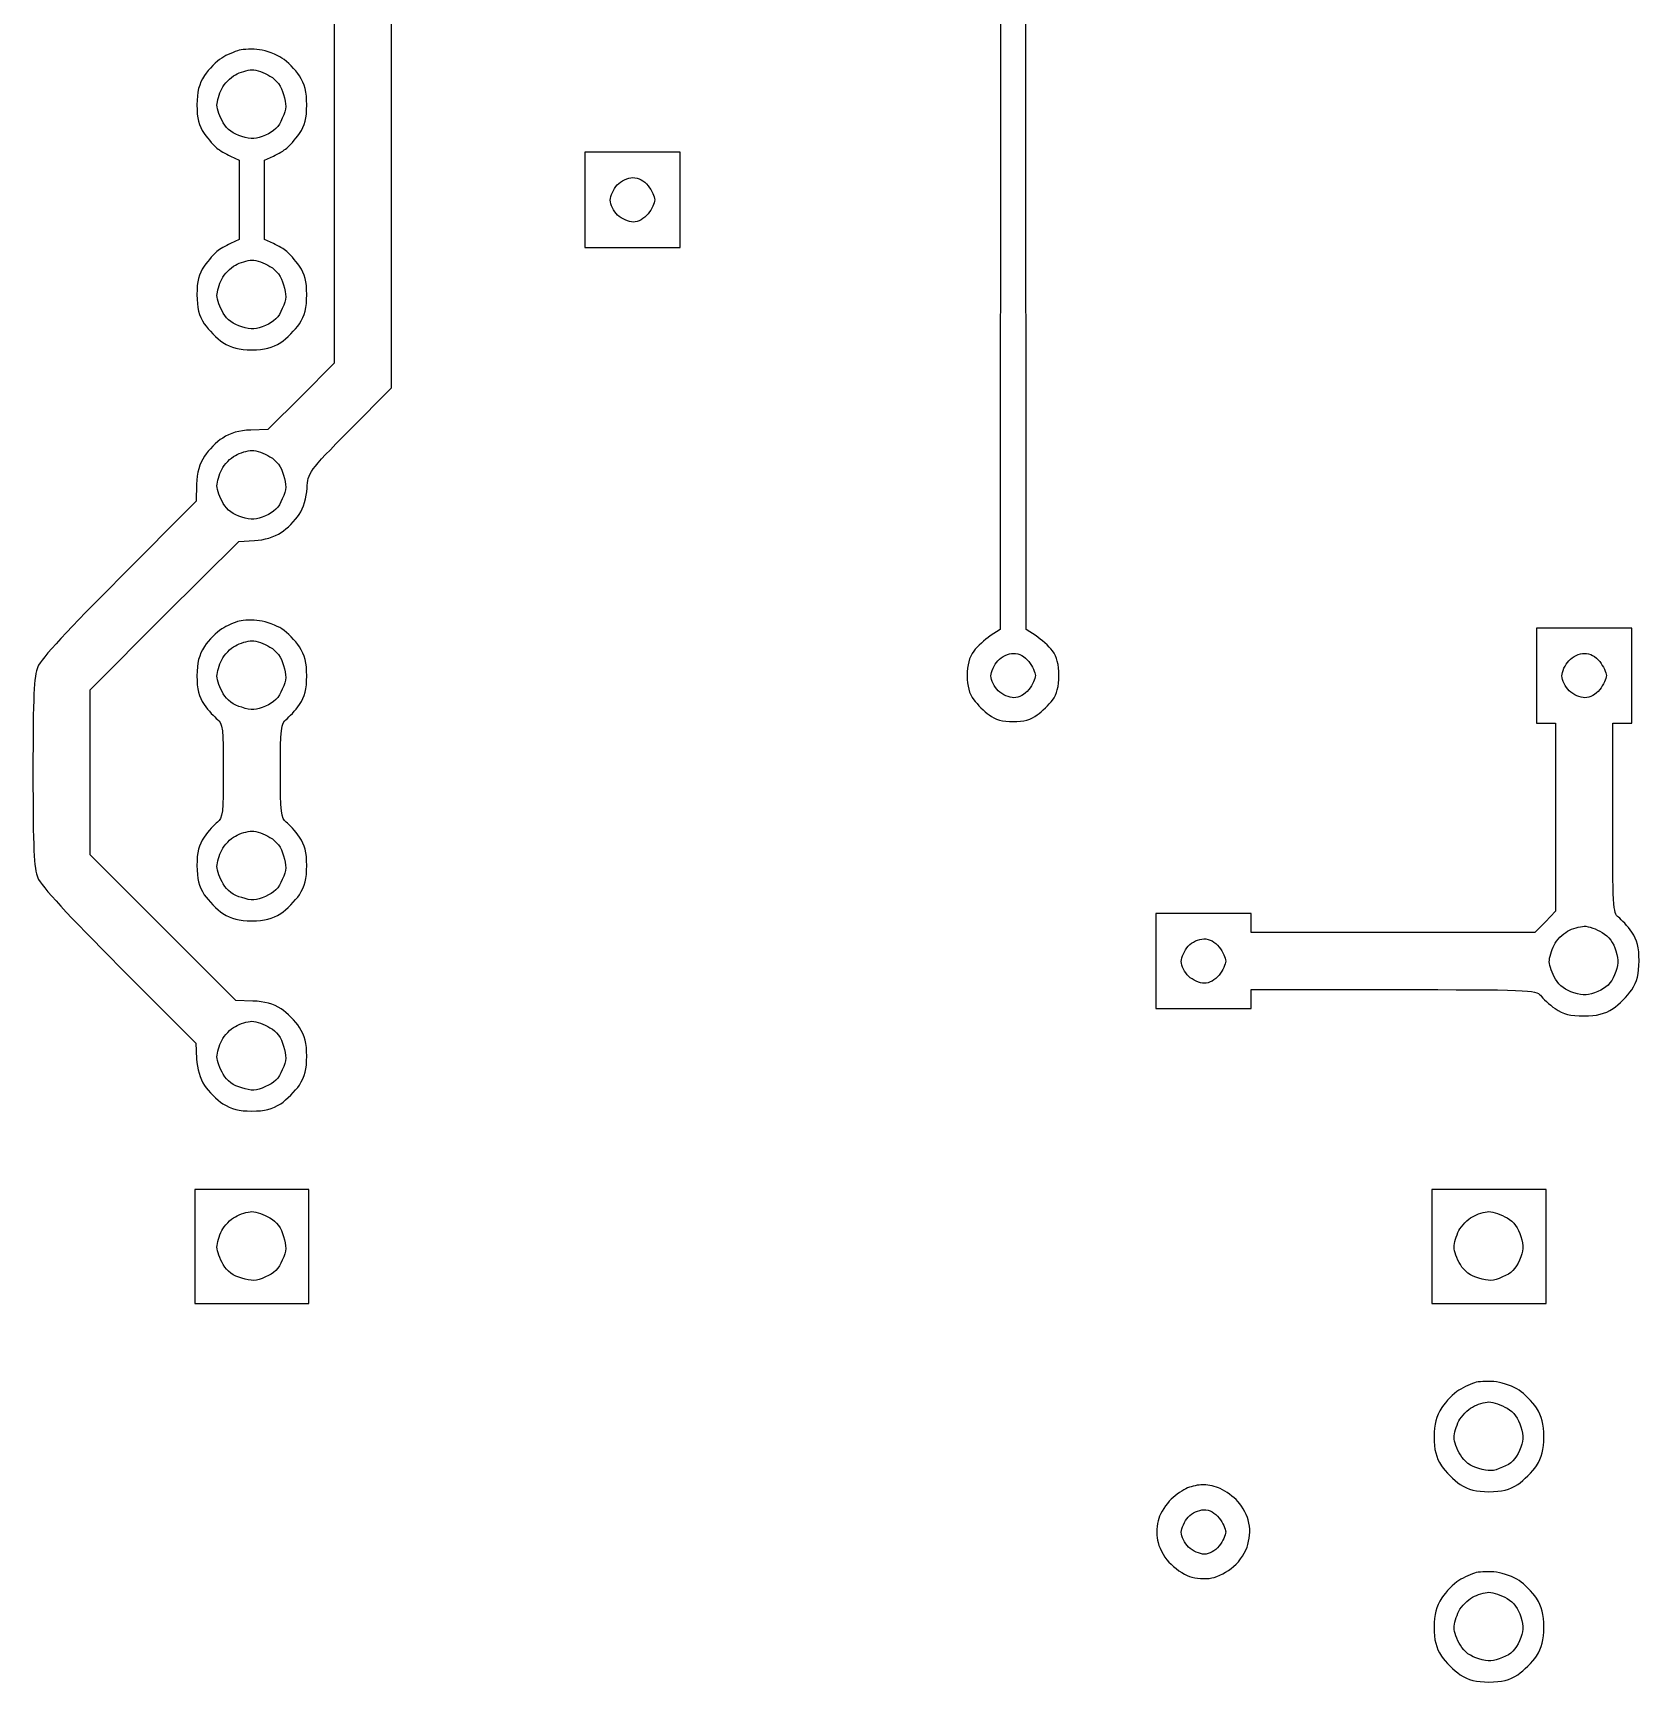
# Model space of a CAD drawing. Extents: x 7 to 117, y 25 to 87.
# Drawn here: x 6.94 to 34.18, y 30.05 to 58.02 of the extents above; entities that cross this region are included whole.
import ezdxf

# ---------------------------------------------------------------- set-up
doc = ezdxf.new("R2010")
doc.units = 0
doc.layers.get('0').update_dxf_attribs({"linetype": 'CONTINUOUS'})

msp = doc.modelspace()

# ---------------------------------------------------------------- linework, layer by layer
at = {"color": 7}
for p, q in [((12.051205, 67.618198), (12.051205, 52.419693)), ((13.019605, 52.000054), (13.019605, 67.300781)), ((23.784991, 47.900494), (23.779612, 64.067399)), ((23.34921, 63.959799), (23.34383, 47.900494)), ((10.781524, 57.735123), (10.781524, 57.735134)), ((10.652405, 57.396208), (10.652404, 57.396194)), ((17.108407, 55.997393), (16.301407, 55.997393)), ((16.301407, 55.997393), (16.301407, 55.190393)), ((17.915407, 55.997393), (17.108407, 55.997393)), ((17.108407, 55.997393), (17.108407, 55.997393)), ((17.915407, 55.190393), (17.915407, 55.997393)), ((10.291944, 55.932821), (10.437204, 55.86288)), ((10.437204, 55.86288), (10.437204, 55.190382)), ((10.867604, 55.86288), (11.018245, 55.932821)), ((10.867604, 55.190382), (10.867604, 55.86288)), ((17.113786, 55.566993), (17.113786, 55.566993)), ((10.437204, 55.190382), (10.437204, 54.517883)), ((10.867604, 54.517883), (10.867604, 55.190382)), ((16.301407, 55.190393), (16.301407, 54.383392)), ((17.915407, 54.383392), (17.915407, 55.190393)), ((10.437204, 54.517883), (10.291944, 54.447942)), ((11.018245, 54.447942), (10.867604, 54.517883)), ((16.301407, 54.383392), (17.108407, 54.383392)), ((17.108407, 54.383392), (17.915407, 54.383392)), ((10.652405, 54.168178), (10.652404, 54.168192)), ((12.051205, 52.419693), (11.486305, 51.854791)), ((11.486305, 51.854791), (10.921405, 51.295272)), ((12.309444, 51.284513), (13.019605, 52.000054)), ((10.921405, 51.295272), (10.636264, 51.284519)), ((10.652405, 50.940177), (10.652404, 50.940191)), ((9.716284, 50.36454), (9.705523, 50.079399)), ((9.705523, 50.079399), (8.408942, 48.772058)), ((9.167523, 48.137211), (10.431823, 49.396131)), ((10.431823, 49.396131), (10.695444, 49.412274)), ((7.908602, 46.878291), (9.167523, 48.137211)), ((10.781524, 48.051119), (10.781524, 48.05113)), ((23.34383, 47.900494), (23.17705, 47.792894)), ((23.951771, 47.792894), (23.784991, 47.900494)), ((33.248414, 47.92739), (32.441413, 47.92739)), ((32.441413, 47.92739), (32.441413, 47.120389)), ((34.055414, 47.92739), (33.248414, 47.92739)), ((33.248414, 47.92739), (33.248414, 47.92739)), ((34.055414, 47.120389), (34.055414, 47.92739)), ((10.652405, 47.712204), (10.652404, 47.71219)), ((23.56979, 47.49699), (23.56979, 47.49699)), ((33.253804, 47.49699), (33.253804, 47.49699)), ((32.441413, 47.120389), (32.441413, 46.313389)), ((34.055414, 46.313389), (34.055414, 47.120389)), ((7.908602, 45.47949), (7.908602, 46.878291)), ((32.441413, 46.313389), (32.602813, 46.313389)), ((32.602813, 46.313389), (32.764214, 46.313389)), ((32.764214, 46.313389), (32.764214, 44.720908)), ((33.732614, 44.704768), (33.732614, 46.313389)), ((33.732614, 46.313389), (33.894014, 46.313389)), ((33.894014, 46.313389), (34.055414, 46.313389)), ((7.908602, 44.08069), (7.908602, 45.47949)), ((10.652405, 44.484174), (10.652404, 44.484188)), ((32.764214, 44.720908), (32.764214, 43.123048)), ((9.146003, 42.843289), (7.908602, 44.08069)), ((26.792411, 43.085388), (25.985411, 43.085388)), ((25.985411, 43.085388), (25.985411, 42.278387)), ((27.599411, 43.085388), (26.792411, 43.085388)), ((27.599411, 42.923988), (27.599411, 43.085388)), ((32.764214, 43.123048), (32.592052, 42.945507)), ((10.383403, 41.611268), (9.146003, 42.843289)), ((27.599411, 42.762588), (27.599411, 42.923988)), ((32.592052, 42.945507), (32.414512, 42.762588)), ((33.248428, 42.870202), (33.248414, 42.870188)), ((26.797791, 42.654988), (26.797791, 42.654988)), ((30.009651, 42.762588), (27.599411, 42.762588)), ((32.414512, 42.762588), (30.009651, 42.762588)), ((25.985411, 42.278387), (25.985411, 41.471387)), ((8.403562, 42.186936), (9.700143, 40.884975)), ((27.599411, 41.632787), (27.599411, 41.794187)), ((27.599411, 41.794187), (30.015033, 41.794187)), ((10.668544, 41.600515), (10.383403, 41.611268)), ((25.985411, 41.471387), (26.792411, 41.471387)), ((26.792411, 41.471387), (27.599411, 41.471387)), ((27.599411, 41.471387), (27.599411, 41.632787)), ((10.652405, 41.256201), (10.652404, 41.256187)), ((9.700143, 40.884975), (9.716283, 40.621356)), ((10.652404, 38.404786), (9.684004, 38.404786)), ((9.684004, 38.404786), (9.684004, 37.436385)), ((11.620805, 38.404786), (10.652404, 38.404786)), ((10.652404, 38.404786), (10.652404, 38.404786)), ((11.620805, 37.436385), (11.620805, 38.404786)), ((31.634413, 38.404786), (30.666013, 38.404786)), ((30.666013, 38.404786), (30.666013, 37.436385)), ((32.602813, 38.404786), (31.634413, 38.404786)), ((31.634413, 38.404786), (31.634413, 38.404786)), ((32.602813, 37.436385), (32.602813, 38.404786)), ((10.652405, 38.0282), (10.652404, 38.028186)), ((31.634399, 38.0282), (31.634413, 38.028186)), ((9.684004, 37.436385), (9.684004, 36.467985)), ((11.620805, 36.467985), (11.620805, 37.436385)), ((30.666013, 37.436385), (30.666013, 36.467985)), ((32.602813, 36.467985), (32.602813, 37.436385)), ((9.684004, 36.467985), (10.652404, 36.467985)), ((10.652404, 36.467985), (11.620805, 36.467985)), ((30.666013, 36.467985), (31.634413, 36.467985)), ((31.634413, 36.467985), (32.602813, 36.467985)), ((31.763533, 35.139114), (31.763533, 35.139125)), ((31.634399, 34.80017), (31.634413, 34.800184)), ((26.776271, 33.396007), (26.776271, 33.396005)), ((26.797791, 32.970984), (26.797791, 32.970984)), ((31.763533, 31.911112), (31.763533, 31.911123)), ((31.634399, 31.572197), (31.634413, 31.572183))]:
    msp.add_line(p, q, dxfattribs=at)
for points in [[(10.437204, 57.729744), (10.361884, 57.70821), (10.227384, 57.649042), (10.141304, 57.595242)], [(10.781524, 57.735134), (10.668544, 57.751277), (10.512524, 57.745887), (10.437204, 57.729744)], [(11.163505, 57.595242), (11.072045, 57.654421), (10.899885, 57.718983), (10.781524, 57.735123)], [(10.141304, 57.595242), (10.049844, 57.541442), (9.920724, 57.406944), (9.850784, 57.299344)], [(10.372645, 57.310127), (10.453345, 57.358548), (10.577085, 57.390829), (10.652405, 57.396208)], [(10.652404, 57.396194), (10.727724, 57.396194), (10.862224, 57.347773), (10.959065, 57.288594)], [(11.459405, 57.293962), (11.389465, 57.396182), (11.254965, 57.536063), (11.163505, 57.595242)], [(9.850784, 57.299344), (9.753944, 57.148702), (9.721664, 57.024961), (9.721664, 56.799003)], [(10.060605, 56.793646), (10.060605, 56.863587), (10.098265, 56.987327), (10.141305, 57.073408)], [(10.141305, 57.073408), (10.184345, 57.159488), (10.291945, 57.267088), (10.372645, 57.310127)], [(10.959065, 57.288594), (11.072045, 57.224033), (11.152745, 57.116432), (11.190405, 56.976555)], [(11.583145, 56.799003), (11.583145, 57.024961), (11.550865, 57.148702), (11.459405, 57.293962)], [(9.721664, 56.799003), (9.721664, 56.567663), (9.748563, 56.454683), (9.845404, 56.314803)], [(10.168205, 56.497748), (10.109025, 56.594587), (10.060605, 56.723709), (10.060605, 56.793646)], [(11.190405, 56.976555), (11.244205, 56.809773), (11.238825, 56.734453), (11.168885, 56.573053)], [(11.459405, 56.314803), (11.556245, 56.454683), (11.583145, 56.567663), (11.583145, 56.799003)], [(11.168885, 56.573053), (11.109705, 56.427793), (11.029005, 56.347095), (10.883745, 56.287913)], [(9.845404, 56.314803), (9.920724, 56.212582), (10.012184, 56.099603), (10.060604, 56.067322)], [(10.480245, 56.266407), (10.340365, 56.304067), (10.232765, 56.384769), (10.168205, 56.497748)], [(10.883745, 56.287913), (10.722345, 56.217972), (10.647025, 56.212593), (10.480245, 56.266407)], [(11.244205, 56.067322), (11.292625, 56.099603), (11.384085, 56.212582), (11.459405, 56.314803)], [(10.060604, 56.067322), (10.103644, 56.029662), (10.205864, 55.970483), (10.291944, 55.932821)], [(11.018245, 55.932821), (11.098945, 55.970483), (11.201165, 56.029662), (11.244205, 56.067322)], [(16.731806, 55.185014), (16.731806, 55.254954), (16.785606, 55.373312), (16.850166, 55.443253)], [(16.850166, 55.443253), (16.914726, 55.513193), (17.027706, 55.566993), (17.113786, 55.566993)], [(17.113786, 55.566993), (17.210626, 55.566993), (17.302086, 55.518572), (17.372026, 55.427112)], [(17.372026, 55.427112), (17.436586, 55.346414), (17.485006, 55.244193), (17.485006, 55.190393)], [(16.855546, 54.932154), (16.785606, 54.996712), (16.731806, 55.109694), (16.731806, 55.185014)], [(17.485006, 55.190393), (17.485006, 55.136593), (17.436586, 55.034372), (17.372026, 54.953673)], [(17.119166, 54.813793), (17.043846, 54.813793), (16.925486, 54.867593), (16.855546, 54.932154)], [(17.372026, 54.953673), (17.302086, 54.867593), (17.210626, 54.813793), (17.119166, 54.813793)], [(10.060604, 54.313441), (10.012184, 54.28116), (9.920724, 54.168181), (9.845404, 54.06596)], [(10.291944, 54.447942), (10.205864, 54.410283), (10.103644, 54.351101), (10.060604, 54.313441)], [(11.244205, 54.313441), (11.201165, 54.351101), (11.098945, 54.410283), (11.018245, 54.447942)], [(11.459405, 54.06596), (11.384085, 54.168181), (11.292625, 54.28116), (11.244205, 54.313441)], [(9.845404, 54.06596), (9.748564, 53.926082), (9.721664, 53.8131), (9.721664, 53.58176)], [(10.141305, 53.845378), (10.184345, 53.931459), (10.291945, 54.039059), (10.372645, 54.082098)], [(10.372645, 54.082098), (10.453345, 54.130519), (10.577085, 54.162799), (10.652405, 54.168178)], [(10.652404, 54.168192), (10.727724, 54.168192), (10.862224, 54.119772), (10.959065, 54.060592)], [(10.959065, 54.060592), (11.072045, 53.996031), (11.152745, 53.888431), (11.190405, 53.748553)], [(11.583145, 53.58176), (11.583145, 53.8131), (11.556246, 53.926082), (11.459405, 54.06596)], [(10.060605, 53.565617), (10.060605, 53.635557), (10.098265, 53.759298), (10.141305, 53.845378)], [(11.190405, 53.748553), (11.244205, 53.581771), (11.238825, 53.506452), (11.168885, 53.345052)], [(9.721664, 53.58176), (9.721664, 53.355802), (9.753944, 53.232061), (9.845404, 53.086802)], [(10.168205, 53.269718), (10.109025, 53.366557), (10.060605, 53.495679), (10.060605, 53.565617)], [(11.459405, 53.086802), (11.550865, 53.232061), (11.583145, 53.355802), (11.583145, 53.58176)], [(10.480245, 53.038378), (10.340365, 53.076038), (10.232765, 53.156739), (10.168205, 53.269718)], [(11.168885, 53.345052), (11.109705, 53.199792), (11.029005, 53.119093), (10.883745, 53.059911)], [(9.845404, 53.086802), (9.915344, 52.984581), (10.060604, 52.839321), (10.162824, 52.769381)], [(10.883745, 53.059911), (10.722345, 52.989971), (10.647025, 52.984592), (10.480245, 53.038378)], [(11.141985, 52.769381), (11.244205, 52.839321), (11.389465, 52.984581), (11.459405, 53.086802)], [(10.162824, 52.769381), (10.308084, 52.677921), (10.431824, 52.64564), (10.652404, 52.64564)], [(10.652404, 52.64564), (10.872984, 52.64564), (10.996725, 52.677921), (11.141985, 52.769381)], [(10.636264, 51.284519), (10.437204, 51.279129), (10.286564, 51.236101), (10.157444, 51.15002)], [(11.588524, 50.299973), (11.604664, 50.563594), (11.610043, 50.574355), (12.309444, 51.284513)], [(10.157444, 51.15002), (10.055224, 51.085459), (9.915344, 50.945579), (9.850784, 50.843361)], [(10.372645, 50.854096), (10.453345, 50.902517), (10.577085, 50.934798), (10.652405, 50.940177)], [(10.652404, 50.940191), (10.727724, 50.940191), (10.862224, 50.89177), (10.959065, 50.832591)], [(9.850784, 50.843361), (9.764704, 50.714238), (9.721664, 50.563599), (9.716284, 50.36454)], [(10.141305, 50.617377), (10.184345, 50.703457), (10.291945, 50.811057), (10.372645, 50.854096)], [(10.959065, 50.832591), (11.072045, 50.76803), (11.152745, 50.66043), (11.190405, 50.520552)], [(10.060605, 50.337616), (10.060605, 50.407556), (10.098265, 50.531296), (10.141305, 50.617377)], [(11.190405, 50.520552), (11.244205, 50.35377), (11.238825, 50.278451), (11.168885, 50.11705)], [(10.168205, 50.041717), (10.109025, 50.138556), (10.060605, 50.267678), (10.060605, 50.337616)], [(11.168885, 50.11705), (11.109705, 49.971791), (11.029005, 49.891092), (10.883745, 49.83191)], [(11.454024, 49.853432), (11.529344, 49.966414), (11.583144, 50.138573), (11.588524, 50.299973)], [(10.480245, 49.810376), (10.340365, 49.848036), (10.232765, 49.928738), (10.168205, 50.041717)], [(10.883745, 49.83191), (10.722345, 49.76197), (10.647025, 49.756591), (10.480245, 49.810376)], [(11.147364, 49.546772), (11.249584, 49.611334), (11.389464, 49.751214), (11.454024, 49.853432)], [(10.695444, 49.412274), (10.862224, 49.417664), (11.034384, 49.471453), (11.147364, 49.546772)], [(8.408942, 48.772058), (7.553522, 47.922019), (7.074702, 47.400159), (7.020902, 47.271037)], [(10.141304, 47.911238), (10.049844, 47.857438), (9.920724, 47.72294), (9.850784, 47.61534)], [(10.437204, 48.04574), (10.361884, 48.024206), (10.227384, 47.965038), (10.141304, 47.911238)], [(10.781524, 48.05113), (10.668544, 48.067273), (10.512524, 48.061883), (10.437204, 48.04574)], [(11.163505, 47.911238), (11.072045, 47.970417), (10.899885, 48.034979), (10.781524, 48.051119)], [(11.459405, 47.609958), (11.389465, 47.712178), (11.254965, 47.852059), (11.163505, 47.911238)], [(9.850784, 47.61534), (9.753944, 47.464698), (9.721664, 47.340957), (9.721664, 47.114999)], [(10.141305, 47.389404), (10.184345, 47.475484), (10.291945, 47.583084), (10.372645, 47.626123)], [(10.372645, 47.626123), (10.453345, 47.674544), (10.577085, 47.706825), (10.652405, 47.712204)], [(10.652404, 47.71219), (10.727724, 47.71219), (10.862224, 47.663769), (10.959065, 47.60459)], [(10.959065, 47.60459), (11.072045, 47.540029), (11.152745, 47.432428), (11.190405, 47.292551)], [(11.583145, 47.114999), (11.583145, 47.340957), (11.550865, 47.464698), (11.459405, 47.609958)], [(23.17705, 47.792894), (23.08559, 47.733712), (22.95647, 47.615354), (22.89729, 47.534652)], [(24.231531, 47.540031), (24.166971, 47.620733), (24.043231, 47.733712), (23.951771, 47.792894)], [(7.020902, 47.271037), (6.956342, 47.104258), (6.940202, 46.786837), (6.940202, 45.479499)], [(10.060605, 47.109642), (10.060605, 47.179583), (10.098265, 47.303323), (10.141305, 47.389404)], [(11.190405, 47.292551), (11.244205, 47.125769), (11.238825, 47.050449), (11.168885, 46.889049)], [(22.89729, 47.534652), (22.81659, 47.427052), (22.78431, 47.297933), (22.78431, 47.120392)], [(23.18781, 47.11501), (23.18781, 47.184951), (23.24161, 47.303309), (23.30617, 47.373249)], [(23.30617, 47.373249), (23.37073, 47.44319), (23.48371, 47.49699), (23.56979, 47.49699)], [(23.56979, 47.49699), (23.66663, 47.49699), (23.75809, 47.448569), (23.82803, 47.357109)], [(23.82803, 47.357109), (23.89259, 47.27641), (23.94101, 47.17419), (23.94101, 47.120389)], [(24.339131, 47.120392), (24.339131, 47.308694), (24.306851, 47.437813), (24.231531, 47.540031)], [(32.871825, 47.11501), (32.871825, 47.184951), (32.925625, 47.303309), (32.990186, 47.373249)], [(32.990186, 47.373249), (33.054744, 47.44319), (33.167724, 47.49699), (33.253804, 47.49699)], [(33.253804, 47.49699), (33.350646, 47.49699), (33.442106, 47.448569), (33.512046, 47.357109)], [(33.512046, 47.357109), (33.576604, 47.27641), (33.625025, 47.17419), (33.625025, 47.120389)], [(9.721664, 47.114999), (9.721664, 46.883659), (9.748563, 46.770679), (9.845404, 46.630799)], [(10.168205, 46.813744), (10.109025, 46.910583), (10.060605, 47.039705), (10.060605, 47.109642)], [(11.459405, 46.630799), (11.556245, 46.770679), (11.583145, 46.883659), (11.583145, 47.114999)], [(22.78431, 47.120392), (22.78431, 46.942852), (22.81659, 46.813732), (22.89729, 46.711512)], [(23.31155, 46.862151), (23.24161, 46.926709), (23.18781, 47.039691), (23.18781, 47.11501)], [(23.94101, 47.120389), (23.94101, 47.066589), (23.89259, 46.964369), (23.82803, 46.88367)], [(24.231531, 46.706132), (24.306851, 46.808353), (24.339131, 46.932094), (24.339131, 47.120392)], [(32.995565, 46.862151), (32.925625, 46.926709), (32.871825, 47.039691), (32.871825, 47.11501)], [(33.625025, 47.120389), (33.625025, 47.066589), (33.576604, 46.964369), (33.512046, 46.88367)], [(10.480245, 46.582403), (10.340365, 46.620063), (10.232765, 46.700765), (10.168205, 46.813744)], [(11.168885, 46.889049), (11.109705, 46.743789), (11.029005, 46.663091), (10.883745, 46.603909)], [(22.89729, 46.711512), (22.95647, 46.630813), (23.07483, 46.512452), (23.15553, 46.453273)], [(23.57517, 46.743789), (23.49985, 46.743789), (23.38149, 46.797589), (23.31155, 46.862151)], [(23.82803, 46.88367), (23.75809, 46.797589), (23.66663, 46.743789), (23.57517, 46.743789)], [(33.259186, 46.743789), (33.183864, 46.743789), (33.065506, 46.797589), (32.995565, 46.862151)], [(33.512046, 46.88367), (33.442106, 46.797589), (33.350646, 46.743789), (33.259186, 46.743789)], [(9.845404, 46.630799), (9.915344, 46.528578), (10.017564, 46.415599), (10.071364, 46.377939)], [(10.883745, 46.603909), (10.722345, 46.533968), (10.647025, 46.528589), (10.480245, 46.582403)], [(11.233445, 46.377939), (11.287245, 46.415599), (11.389465, 46.528578), (11.459405, 46.630799)], [(23.15553, 46.453273), (23.25775, 46.372571), (23.386871, 46.340293), (23.564411, 46.340293)], [(23.564411, 46.340293), (23.741951, 46.340293), (23.871071, 46.372571), (23.973291, 46.453273)], [(23.973291, 46.453273), (24.053991, 46.512452), (24.172351, 46.625431), (24.231531, 46.706132)], [(10.071364, 46.377939), (10.157444, 46.313378), (10.168204, 46.216539), (10.168204, 45.506378)], [(11.136605, 45.506378), (11.136605, 46.216539), (11.147366, 46.313378), (11.233445, 46.377939)], [(6.940202, 45.479499), (6.940202, 44.172158), (6.956342, 43.854737), (7.020902, 43.687958)], [(10.168204, 45.506378), (10.168204, 44.796216), (10.157443, 44.699377), (10.071364, 44.634816)], [(11.233445, 44.634816), (11.147365, 44.699377), (11.136605, 44.796216), (11.136605, 45.506378)], [(10.071364, 44.634816), (10.017564, 44.597156), (9.915344, 44.484177), (9.845404, 44.381956)], [(10.372645, 44.398094), (10.453345, 44.446515), (10.577085, 44.478795), (10.652405, 44.484174)], [(10.652404, 44.484188), (10.727724, 44.484188), (10.862224, 44.435768), (10.959065, 44.376588)], [(11.459405, 44.381956), (11.389465, 44.484177), (11.287245, 44.597156), (11.233445, 44.634816)], [(33.829453, 43.020827), (33.737993, 43.085388), (33.732614, 43.214507), (33.732614, 44.704768)], [(9.845404, 44.381956), (9.748564, 44.242078), (9.721664, 44.129096), (9.721664, 43.897756)], [(10.141305, 44.161374), (10.184345, 44.247455), (10.291945, 44.355055), (10.372645, 44.398094)], [(10.959065, 44.376588), (11.072045, 44.312027), (11.152745, 44.204427), (11.190405, 44.064549)], [(11.583145, 43.897756), (11.583145, 44.129096), (11.556246, 44.242078), (11.459405, 44.381956)], [(10.060605, 43.881613), (10.060605, 43.951553), (10.098265, 44.075294), (10.141305, 44.161374)], [(11.190405, 44.064549), (11.244205, 43.897767), (11.238825, 43.822448), (11.168885, 43.661048)], [(7.020902, 43.687958), (7.074702, 43.558835), (7.553522, 43.036975), (8.403562, 42.186936)], [(9.721664, 43.897756), (9.721664, 43.671798), (9.753944, 43.548057), (9.845404, 43.402798)], [(10.168205, 43.585714), (10.109025, 43.682553), (10.060605, 43.811675), (10.060605, 43.881613)], [(11.168885, 43.661048), (11.109705, 43.515788), (11.029005, 43.435089), (10.883745, 43.375907)], [(11.459405, 43.402798), (11.550865, 43.548057), (11.583145, 43.671798), (11.583145, 43.897756)], [(9.845404, 43.402798), (9.915344, 43.300577), (10.060604, 43.155317), (10.162824, 43.085377)], [(10.480245, 43.354374), (10.340365, 43.392034), (10.232765, 43.472735), (10.168205, 43.585714)], [(10.883745, 43.375907), (10.722345, 43.305967), (10.647025, 43.300588), (10.480245, 43.354374)], [(11.141985, 43.085377), (11.244205, 43.155317), (11.389465, 43.300577), (11.459405, 43.402798)], [(10.162824, 43.085377), (10.308084, 42.993917), (10.431824, 42.961636), (10.652404, 42.961636)], [(10.652404, 42.961636), (10.872984, 42.961636), (10.996725, 42.993917), (11.141985, 43.085377)], [(32.968667, 42.784121), (33.049368, 42.832542), (33.173108, 42.864823), (33.248428, 42.870202)], [(33.248414, 42.870188), (33.323733, 42.870188), (33.458235, 42.821767), (33.555074, 42.762588)], [(34.055414, 42.767967), (33.985474, 42.870188), (33.883253, 42.983167), (33.829453, 43.020827)], [(26.415811, 42.273008), (26.415811, 42.342949), (26.469611, 42.461307), (26.534171, 42.531247)], [(26.534171, 42.531247), (26.598731, 42.601188), (26.711711, 42.654988), (26.797791, 42.654988)], [(26.797791, 42.654988), (26.894631, 42.654988), (26.986091, 42.606567), (27.056031, 42.515107)], [(32.656628, 42.26764), (32.656628, 42.337581), (32.694287, 42.461321), (32.737329, 42.547402)], [(32.737329, 42.547402), (32.780368, 42.633482), (32.887968, 42.741082), (32.968667, 42.784121)], [(33.555074, 42.762588), (33.668053, 42.698027), (33.748754, 42.590426), (33.786414, 42.450549)], [(34.179154, 42.283767), (34.179154, 42.515107), (34.152259, 42.628089), (34.055414, 42.767967)], [(26.539551, 42.020149), (26.469611, 42.084707), (26.415811, 42.197689), (26.415811, 42.273008)], [(27.056031, 42.515107), (27.120591, 42.434408), (27.169011, 42.332188), (27.169011, 42.278387)], [(27.169011, 42.278387), (27.169011, 42.224587), (27.120591, 42.122367), (27.056031, 42.041668)], [(32.764228, 41.971742), (32.705048, 42.068581), (32.656628, 42.197703), (32.656628, 42.26764)], [(33.786414, 42.450549), (33.840214, 42.283767), (33.834835, 42.208447), (33.764909, 42.047047)], [(34.055414, 41.788808), (34.146874, 41.934068), (34.179154, 42.057808), (34.179154, 42.283767)], [(26.803171, 41.901787), (26.727851, 41.901787), (26.609491, 41.955587), (26.539551, 42.020149)], [(27.056031, 42.041668), (26.986091, 41.955587), (26.894631, 41.901787), (26.803171, 41.901787)], [(33.076267, 41.740401), (32.936389, 41.778061), (32.828789, 41.858763), (32.764228, 41.971742)], [(33.764909, 42.047047), (33.705727, 41.901787), (33.625028, 41.821089), (33.479768, 41.761907)], [(30.015033, 41.794187), (32.280013, 41.794187), (32.441413, 41.788797), (32.505975, 41.697348)], [(32.505975, 41.697348), (32.543634, 41.643548), (32.656613, 41.541327), (32.758834, 41.471387)], [(33.479768, 41.761907), (33.318368, 41.691966), (33.243049, 41.686587), (33.076267, 41.740401)], [(33.737993, 41.471387), (33.840214, 41.541327), (33.985474, 41.686587), (34.055414, 41.788808)], [(11.147364, 41.466016), (11.018244, 41.552097), (10.867604, 41.595136), (10.668544, 41.600515)], [(11.459404, 41.153975), (11.389464, 41.256196), (11.249584, 41.401455), (11.147364, 41.466016)], [(32.758834, 41.471387), (32.898715, 41.374548), (33.011694, 41.347647), (33.243035, 41.347647)], [(33.243035, 41.347647), (33.468993, 41.347647), (33.592733, 41.379927), (33.737993, 41.471387)], [(10.141305, 40.933401), (10.184345, 41.019482), (10.291945, 41.127082), (10.372645, 41.170121)], [(10.372645, 41.170121), (10.453345, 41.218541), (10.577085, 41.250822), (10.652405, 41.256201)], [(10.652404, 41.256187), (10.727724, 41.256187), (10.862224, 41.207766), (10.959065, 41.148587)], [(10.959065, 41.148587), (11.072045, 41.084026), (11.152745, 40.976426), (11.190405, 40.836548)], [(11.583144, 40.664395), (11.583144, 40.884975), (11.550864, 41.008715), (11.459404, 41.153975)], [(10.060605, 40.65364), (10.060605, 40.72358), (10.098265, 40.84732), (10.141305, 40.933401)], [(9.716283, 40.621356), (9.721662, 40.454574), (9.775463, 40.282416), (9.850783, 40.169434)], [(10.168205, 40.357741), (10.109025, 40.45458), (10.060605, 40.583702), (10.060605, 40.65364)], [(11.190405, 40.836548), (11.244205, 40.669766), (11.238825, 40.594447), (11.168885, 40.433046)], [(11.459404, 40.174816), (11.550864, 40.320076), (11.583144, 40.443816), (11.583144, 40.664395)], [(10.480245, 40.126401), (10.340365, 40.16406), (10.232765, 40.244762), (10.168205, 40.357741)], [(11.168885, 40.433046), (11.109705, 40.287787), (11.029005, 40.207088), (10.883745, 40.147906)], [(9.850783, 40.169434), (9.915343, 40.067216), (10.060603, 39.927335), (10.162823, 39.857395)], [(10.883745, 40.147906), (10.722345, 40.077966), (10.647025, 40.072587), (10.480245, 40.126401)], [(11.141984, 39.857395), (11.244204, 39.927335), (11.389464, 40.072595), (11.459404, 40.174816)], [(10.162823, 39.857395), (10.308083, 39.765935), (10.431823, 39.733655), (10.652404, 39.733655)], [(10.652404, 39.733655), (10.872984, 39.733655), (10.996724, 39.765935), (11.141984, 39.857395)], [(10.141305, 37.7054), (10.184345, 37.79148), (10.291945, 37.89908), (10.372645, 37.942119)], [(10.372645, 37.942119), (10.453345, 37.99054), (10.577085, 38.022821), (10.652405, 38.0282)], [(10.652404, 38.028186), (10.727724, 38.028186), (10.862224, 37.979765), (10.959065, 37.920586)], [(10.959065, 37.920586), (11.072045, 37.856025), (11.152745, 37.748424), (11.190405, 37.608547)], [(31.1233, 37.7054), (31.166339, 37.79148), (31.273939, 37.89908), (31.354638, 37.942119)], [(31.354638, 37.942119), (31.435339, 37.99054), (31.559079, 38.022821), (31.634399, 38.0282)], [(31.634413, 38.028186), (31.709733, 38.028186), (31.844234, 37.979765), (31.941073, 37.920586)], [(31.941073, 37.920586), (32.054052, 37.856025), (32.134754, 37.748424), (32.172413, 37.608547)], [(10.060605, 37.425638), (10.060605, 37.495579), (10.098265, 37.619319), (10.141305, 37.7054)], [(11.190405, 37.608547), (11.244205, 37.441765), (11.238825, 37.366445), (11.168885, 37.205045)], [(31.042599, 37.425638), (31.042599, 37.495579), (31.080258, 37.619319), (31.1233, 37.7054)], [(32.172413, 37.608547), (32.226213, 37.441765), (32.220834, 37.366445), (32.15088, 37.205045)], [(10.168205, 37.12974), (10.109025, 37.226579), (10.060605, 37.355701), (10.060605, 37.425638)], [(11.168885, 37.205045), (11.109705, 37.059785), (11.029005, 36.979087), (10.883745, 36.919905)], [(31.150199, 37.12974), (31.09102, 37.226579), (31.042599, 37.355701), (31.042599, 37.425638)], [(32.15088, 37.205045), (32.091701, 37.059785), (32.010999, 36.979087), (31.865739, 36.919905)], [(10.480245, 36.898399), (10.340365, 36.936059), (10.232765, 37.016761), (10.168205, 37.12974)], [(31.462238, 36.898399), (31.32236, 36.936059), (31.21476, 37.016761), (31.150199, 37.12974)], [(10.883745, 36.919905), (10.722345, 36.849964), (10.647025, 36.844585), (10.480245, 36.898399)], [(31.865739, 36.919905), (31.704339, 36.849964), (31.62902, 36.844585), (31.462238, 36.898399)], [(31.123314, 34.999233), (31.031852, 34.945433), (30.902732, 34.810934), (30.832792, 34.703334)], [(31.419213, 35.133734), (31.343894, 35.112201), (31.209392, 35.053033), (31.123314, 34.999233)], [(31.763533, 35.139125), (31.650553, 35.155268), (31.494532, 35.149877), (31.419213, 35.133734)], [(32.145515, 34.999233), (32.054052, 35.058412), (31.881894, 35.122973), (31.763533, 35.139114)], [(32.441413, 34.697952), (32.371473, 34.800173), (32.236974, 34.940054), (32.145515, 34.999233)], [(30.832792, 34.703334), (30.735953, 34.552692), (30.703672, 34.428952), (30.703672, 34.208373)], [(31.1233, 34.47737), (31.166339, 34.563451), (31.273939, 34.671051), (31.354638, 34.71409)], [(31.354638, 34.71409), (31.435339, 34.762511), (31.559079, 34.794791), (31.634399, 34.80017)], [(31.634413, 34.800184), (31.709733, 34.800184), (31.844234, 34.751764), (31.941073, 34.692584)], [(31.941073, 34.692584), (32.054052, 34.628023), (32.134754, 34.520423), (32.172413, 34.380545)], [(32.565154, 34.208373), (32.565154, 34.428952), (32.532873, 34.552692), (32.441413, 34.697952)], [(31.042599, 34.197609), (31.042599, 34.267549), (31.080258, 34.39129), (31.1233, 34.47737)], [(30.703672, 34.208373), (30.703672, 33.987794), (30.735953, 33.864053), (30.827413, 33.718794)], [(31.150199, 33.90171), (31.09102, 33.998549), (31.042599, 34.127671), (31.042599, 34.197609)], [(32.172413, 34.380545), (32.226213, 34.213763), (32.220834, 34.138444), (32.15088, 33.977044)], [(32.441413, 33.718794), (32.532873, 33.864053), (32.565154, 33.987794), (32.565154, 34.208373)], [(31.462238, 33.67037), (31.32236, 33.70803), (31.21476, 33.788731), (31.150199, 33.90171)], [(32.15088, 33.977044), (32.091701, 33.831784), (32.010999, 33.751085), (31.865739, 33.691903)], [(30.827413, 33.718794), (30.897353, 33.616573), (31.042613, 33.471313), (31.144834, 33.401373)], [(31.865739, 33.691903), (31.704339, 33.621963), (31.62902, 33.616584), (31.462238, 33.67037)], [(32.123992, 33.401373), (32.226213, 33.471313), (32.371473, 33.616573), (32.441413, 33.718794)], [(26.523411, 33.342205), (26.448091, 33.309924), (26.324351, 33.223843), (26.243651, 33.148524)], [(26.776271, 33.396005), (26.711711, 33.396005), (26.598731, 33.369109), (26.523411, 33.342205)], [(27.045271, 33.342207), (26.959191, 33.374488), (26.840831, 33.401387), (26.776271, 33.396007)], [(27.346551, 33.143148), (27.260471, 33.223846), (27.125971, 33.315306), (27.045271, 33.342207)], [(31.144834, 33.401373), (31.290093, 33.309913), (31.413834, 33.277632), (31.634413, 33.277632)], [(31.634413, 33.277632), (31.854992, 33.277632), (31.978733, 33.309913), (32.123992, 33.401373)], [(26.243651, 33.148524), (26.162951, 33.067823), (26.066111, 32.922563), (26.033831, 32.825724)], [(27.550991, 32.798825), (27.518711, 32.911807), (27.427251, 33.067825), (27.346551, 33.143148)], [(26.033831, 32.825724), (26.001551, 32.723503), (25.990791, 32.556724), (26.012311, 32.454503)], [(26.41581, 32.589004), (26.41581, 32.658945), (26.46961, 32.777303), (26.53417, 32.847243)], [(26.53417, 32.847243), (26.59873, 32.917184), (26.71171, 32.970984), (26.797791, 32.970984)], [(26.797791, 32.970984), (26.894631, 32.970984), (26.986091, 32.922563), (27.056031, 32.831103)], [(27.056031, 32.831103), (27.120591, 32.750404), (27.169011, 32.648184), (27.169011, 32.594383)], [(27.545612, 32.384565), (27.583272, 32.529825), (27.588652, 32.658947), (27.550991, 32.798825)], [(26.012311, 32.454503), (26.028452, 32.352285), (26.114531, 32.185503), (26.205991, 32.083285)], [(26.53955, 32.336145), (26.46961, 32.400703), (26.41581, 32.513685), (26.41581, 32.589004)], [(27.169011, 32.594383), (27.169011, 32.540583), (27.120591, 32.438363), (27.056031, 32.357664)], [(26.803171, 32.217783), (26.72785, 32.217783), (26.60949, 32.271583), (26.53955, 32.336145)], [(27.056031, 32.357664), (26.986091, 32.271583), (26.894631, 32.217783), (26.803171, 32.217783)], [(27.303512, 32.007965), (27.416492, 32.104807), (27.513332, 32.260825), (27.545612, 32.384565)], [(26.205991, 32.083285), (26.292071, 31.986443), (26.453471, 31.873464), (26.555692, 31.841183)], [(26.932292, 31.814287), (27.034512, 31.830431), (27.201292, 31.921887), (27.303512, 32.007965)], [(31.419213, 31.905733), (31.343894, 31.884199), (31.209392, 31.825032), (31.123314, 31.771232)], [(31.763533, 31.911123), (31.650553, 31.927267), (31.494532, 31.921876), (31.419213, 31.905733)], [(32.145515, 31.771232), (32.054052, 31.830411), (31.881894, 31.894972), (31.763533, 31.911112)], [(26.555692, 31.841183), (26.657912, 31.803523), (26.830072, 31.792762), (26.932292, 31.814287)], [(31.123314, 31.771232), (31.031852, 31.717432), (30.902732, 31.582933), (30.832792, 31.475333)], [(32.441413, 31.469951), (32.371473, 31.572172), (32.236974, 31.712052), (32.145515, 31.771232)], [(30.832792, 31.475333), (30.735953, 31.324691), (30.703672, 31.200951), (30.703672, 30.980372)], [(31.1233, 31.249397), (31.166339, 31.335478), (31.273939, 31.443078), (31.354638, 31.486117)], [(31.354638, 31.486117), (31.435339, 31.534537), (31.559079, 31.566818), (31.634399, 31.572197)], [(31.634413, 31.572183), (31.709733, 31.572183), (31.844234, 31.523762), (31.941073, 31.464583)], [(31.941073, 31.464583), (32.054052, 31.400022), (32.134754, 31.292422), (32.172413, 31.152544)], [(32.565154, 30.980372), (32.565154, 31.200951), (32.532873, 31.324691), (32.441413, 31.469951)], [(31.042599, 30.969636), (31.042599, 31.039576), (31.080258, 31.163316), (31.1233, 31.249397)], [(32.172413, 31.152544), (32.226213, 30.985762), (32.220834, 30.910443), (32.15088, 30.749042)], [(30.703672, 30.980372), (30.703672, 30.759792), (30.735953, 30.636052), (30.827413, 30.490792)], [(31.150199, 30.673737), (31.09102, 30.770576), (31.042599, 30.899698), (31.042599, 30.969636)], [(32.441413, 30.490792), (32.532873, 30.636052), (32.565154, 30.759792), (32.565154, 30.980372)], [(30.827413, 30.490792), (30.897353, 30.388571), (31.042613, 30.243312), (31.144834, 30.173371)], [(31.462238, 30.442397), (31.32236, 30.480056), (31.21476, 30.560758), (31.150199, 30.673737)], [(32.15088, 30.749042), (32.091701, 30.603783), (32.010999, 30.523084), (31.865739, 30.463902)], [(32.123992, 30.173371), (32.226213, 30.243312), (32.371473, 30.388571), (32.441413, 30.490792)], [(31.865739, 30.463902), (31.704339, 30.393962), (31.62902, 30.388583), (31.462238, 30.442397)], [(31.144834, 30.173371), (31.290093, 30.081911), (31.413834, 30.049631), (31.634413, 30.049631)], [(31.634413, 30.049631), (31.854992, 30.049631), (31.978733, 30.081911), (32.123992, 30.173371)]]:
    msp.add_open_spline(points, degree=3, dxfattribs=at)

doc.saveas('drawing.dxf')
